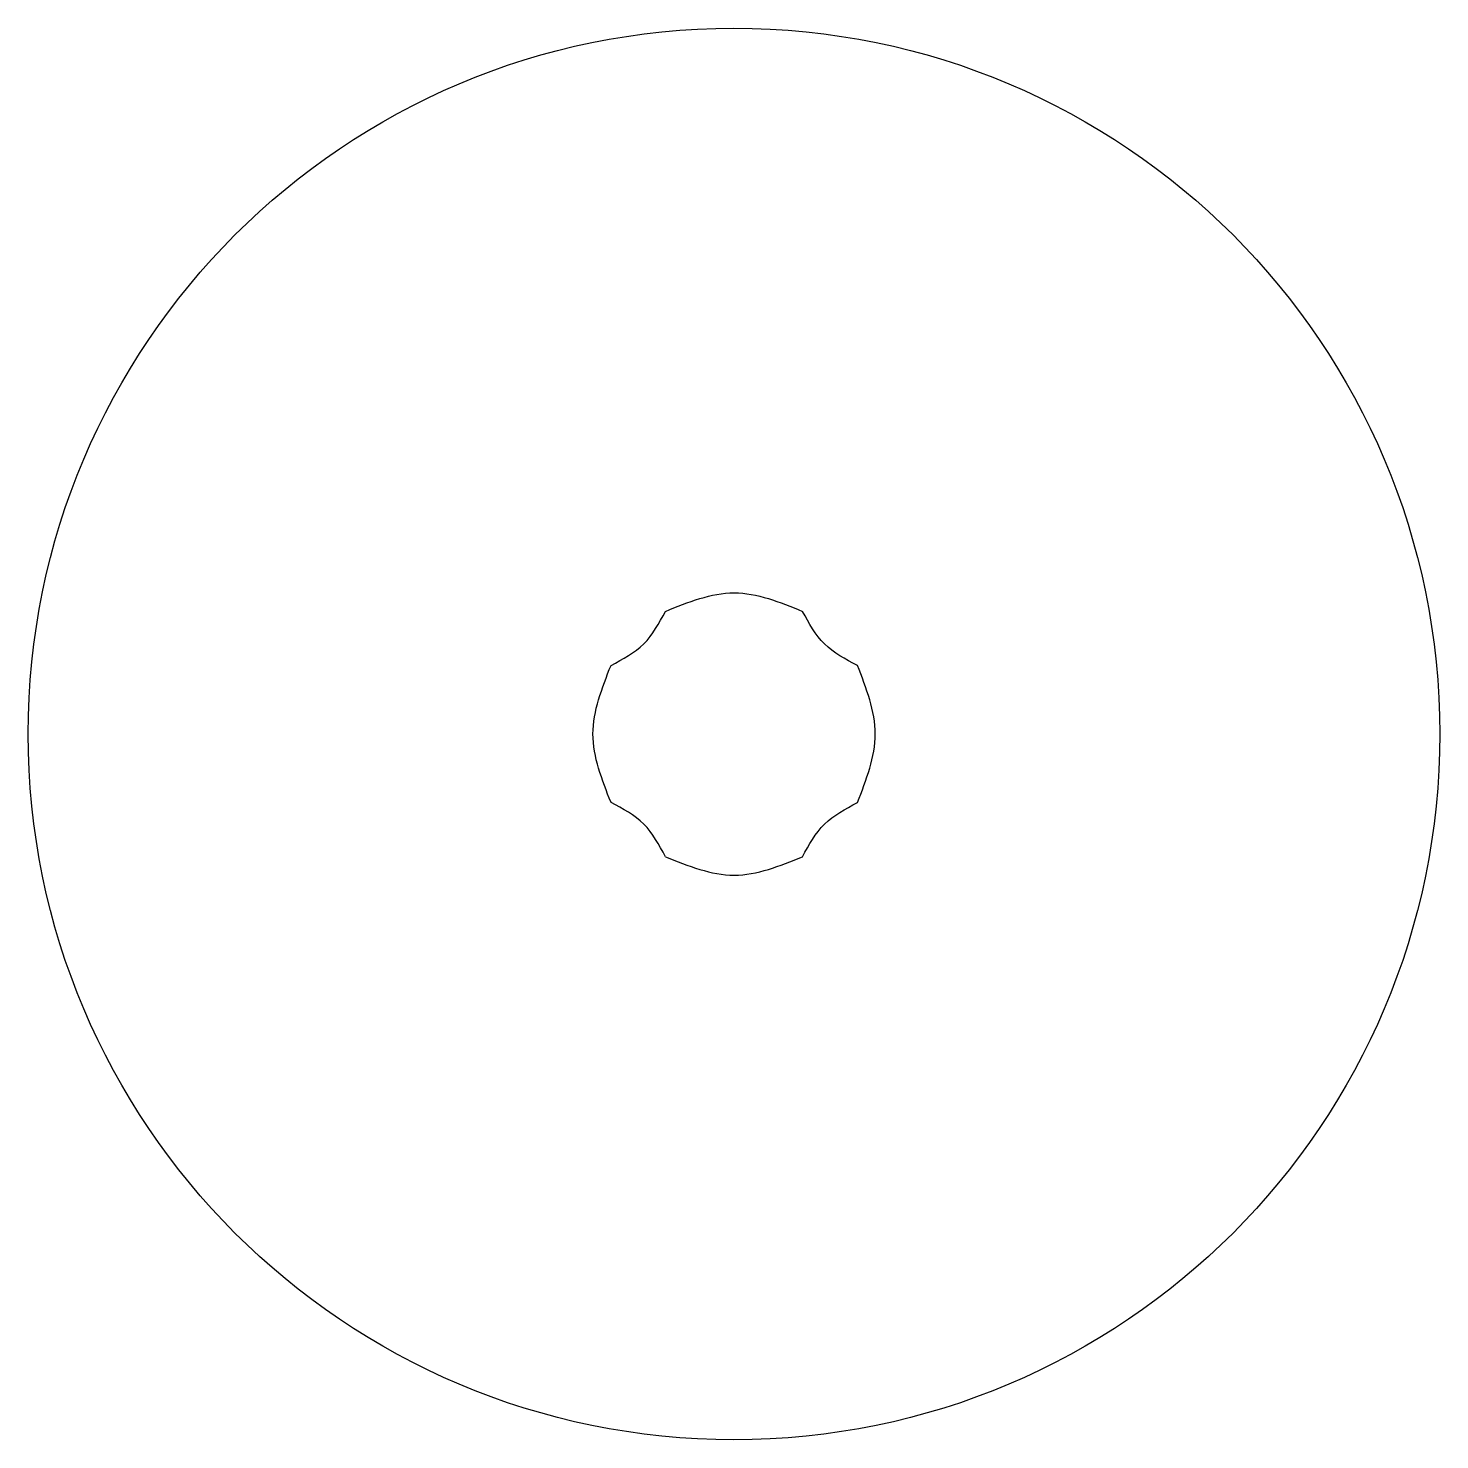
# Model space of a CAD drawing. Header units: inches. Extents: x 42.7 to 78.7, y 51.7 to 87.7.
import ezdxf

# ---------------------------------------------------------------- set-up
doc = ezdxf.new("R2010")
doc.units = ezdxf.units.IN
doc.header["$MEASUREMENT"] = 0

msp = doc.modelspace()

# ---------------------------------------------------------------- linework, layer by layer
msp.add_circle((60.652, 69.686), 18)
for points, knots in [([(58.902, 72.814), (59.487, 73.05), (60.654, 73.521), (61.82, 73.05), (62.402, 72.814)], [0, 0, 0, 0, 1.815088, 3.624874, 3.624874, 3.624874, 3.624874]), ([(57.516, 71.436), (57.818, 71.595), (58.421, 71.913), (58.742, 72.514), (58.902, 72.814)], [0, 0, 0, 0, 0.999197, 1.99516, 1.99516, 1.99516, 1.99516]), ([(63.8, 71.436), (63.497, 71.594), (62.89, 71.912), (62.565, 72.513), (62.402, 72.814)], [0, 0, 0, 0, 1.002596, 2.003201, 2.003201, 2.003201, 2.003201]), ([(57.516, 67.936), (57.286, 68.519), (56.825, 69.686), (57.286, 70.852), (57.516, 71.436)], [0, 0, 0, 0, 1.809639, 3.619517, 3.619517, 3.619517, 3.619517]), ([(63.8, 67.936), (64.028, 68.519), (64.483, 69.686), (64.028, 70.852), (63.8, 71.436)], [0, 0, 0, 0, 1.808105, 3.616449, 3.616449, 3.616449, 3.616449]), ([(58.902, 66.555), (58.742, 66.856), (58.421, 67.458), (57.818, 67.777), (57.516, 67.936)], [0, 0, 0, 0, 0.99896, 1.996782, 1.996782, 1.996782, 1.996782]), ([(62.402, 66.555), (62.565, 66.856), (62.89, 67.458), (63.496, 67.776), (63.8, 67.936)], [0, 0, 0, 0, 1.000721, 2.004812, 2.004812, 2.004812, 2.004812]), ([(58.902, 66.555), (59.487, 66.32), (60.654, 65.851), (61.82, 66.321), (62.402, 66.555)], [0, 0, 0, 0, 1.814544, 3.623785, 3.623785, 3.623785, 3.623785])]:
    msp.add_open_spline(points, degree=3, knots=knots)

doc.saveas('drawing.dxf')
